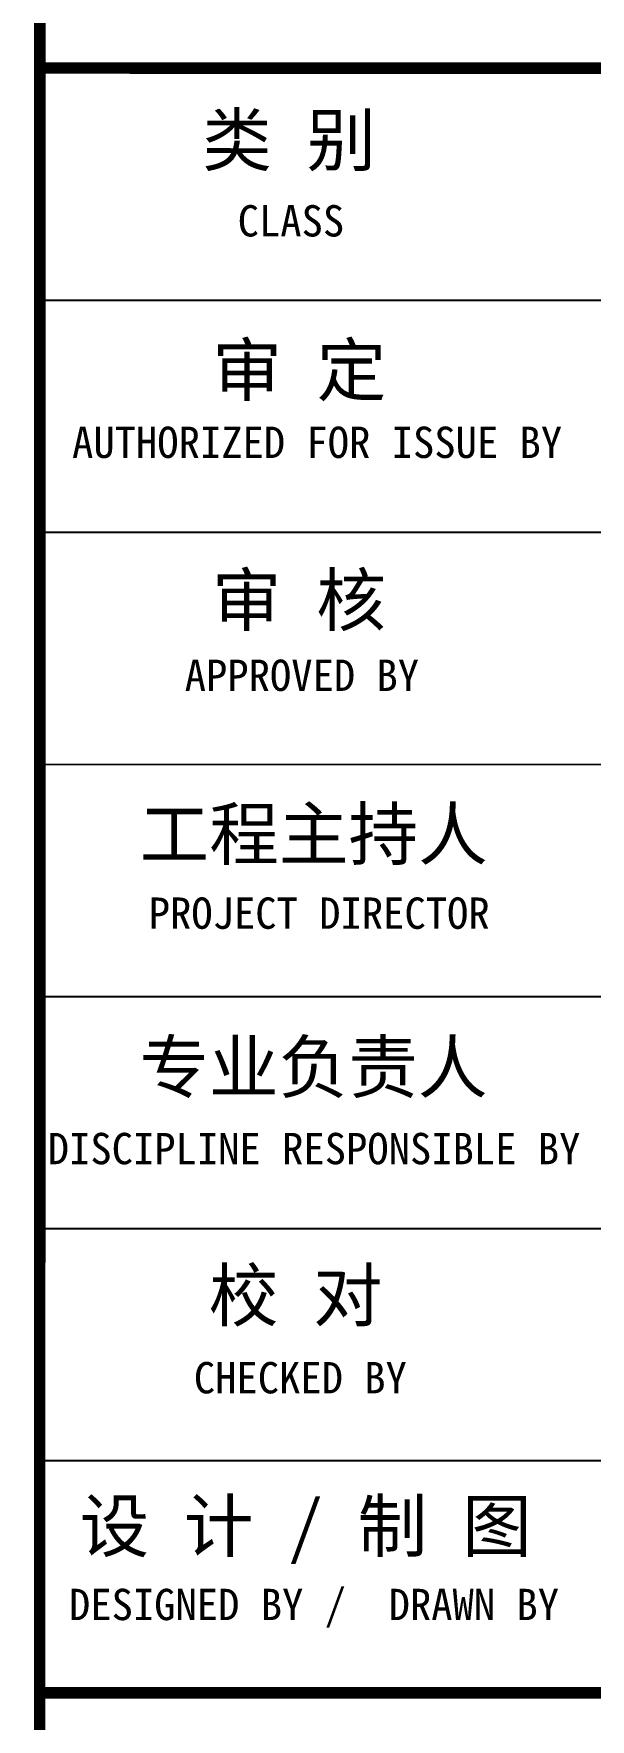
# Model space of a CAD drawing. Extents: x 4929870 to 5205508, y 4505833 to 4862647.
# Drawn here: x 5065203 to 5069280, y 4709846 to 4722192 of the extents above; entities that cross this region are included whole.
import ezdxf

# ---------------------------------------------------------------- set-up
doc = ezdxf.new("R2010")
doc.units = 0
doc.header["$LTSCALE"] = 1000
doc.header["$MEASUREMENT"] = 0
doc.layers.add('PUB_TEXT', color=7, linetype='CONTINUOUS')
doc.layers.add('PUB_TITLE', color=4, linetype='CONTINUOUS')
doc.styles.add('TQ', font='')
doc.styles.get('TQ').set_extended_font_data('SimSun')

msp = doc.modelspace()

# ---------------------------------------------------------------- linework, layer by layer
at = {"layer": 'PUB_TITLE'}
for p, q in [((5065246.9, 4720240.2, 0), (5076466.8, 4720239.6, 0)), ((5065246.8, 4718540.3, 0), (5076466.7, 4718539.6, 0)), ((5065246.7, 4716840.3, 0), (5076466.6, 4716839.6, 0)), ((5065246.6, 4715140.3, 0), (5076466.5, 4715139.6, 0)), ((5065246.5, 4713440.3, 0), (5076466.4, 4713439.6, 0)), ((5065246.4, 4711740.3, 0), (5076466.3, 4711739.6, 0)), ((5065246.3, 4710040.3, 0), (5076466.2, 4710039.6, 0))]:
    msp.add_line(p, q, dxfattribs=at)
at = {"layer": 'PUB_TITLE', "lineweight": 40, "const_width": 85}
for points in [[(5065250, 4770496.1), (5065245.1, 4690496.5)], [(5065250, 4770496.1), (5065245.1, 4690496.5)], [(5065247, 4721940.2), (5076466.9, 4721939.5)], [(5065246.3, 4710040.3), (5076466.2, 4710039.6)]]:
    msp.add_lwpolyline(points, dxfattribs=at)

# ---------------------------------------------------------------- texts
at = {"layer": 'PUB_TEXT', "attachment_point": 1, "rotation": 359.99644, "style": 'TQ'}
for s, insert, char_height, width in [('类 别', (5066437, 4721600.2), 374, 2223.587), ('CLASS', (5066696.7, 4720935.8), 229.5, 4799.073), ('审 定', (5066511.2, 4719915.8), 374, 1610.672), ('AUTHORIZED FOR ISSUE BY', (5065483.4, 4719313.6), 229.499, 4799.073), ('审 核', (5066507.9, 4718230.8), 374, 2855.695), ('APPROVED BY', (5066308.8, 4717607.1), 229.499, 4799.073), ('工程主持人', (5065978.4, 4716517.4), 374, 3479.105), ('PROJECT DIRECTOR', (5066045.3, 4715865), 229.499, 4799.073), ('专业负责人', (5065976.6, 4714810.7), 374, 3323.051), ('DISCIPLINE RESPONSIBLE BY', (5065305.1, 4714140.7), 229.499, 4799.073), ('校 对', (5066484.7, 4713137.5), 374, 4012.262), ('CHECKED BY', (5066375.5, 4712462.4), 229.5, 4799.073), ('设 计 / 制 图', (5065538.3, 4711448.8), 374, 5153.898), ('DESIGNED BY /  DRAWN BY', (5065460.9, 4710801.5), 229.499, 4799.073)]:
    msp.add_mtext(s, dxfattribs=dict(at, insert=insert, char_height=char_height, width=width))

doc.saveas('drawing.dxf')
